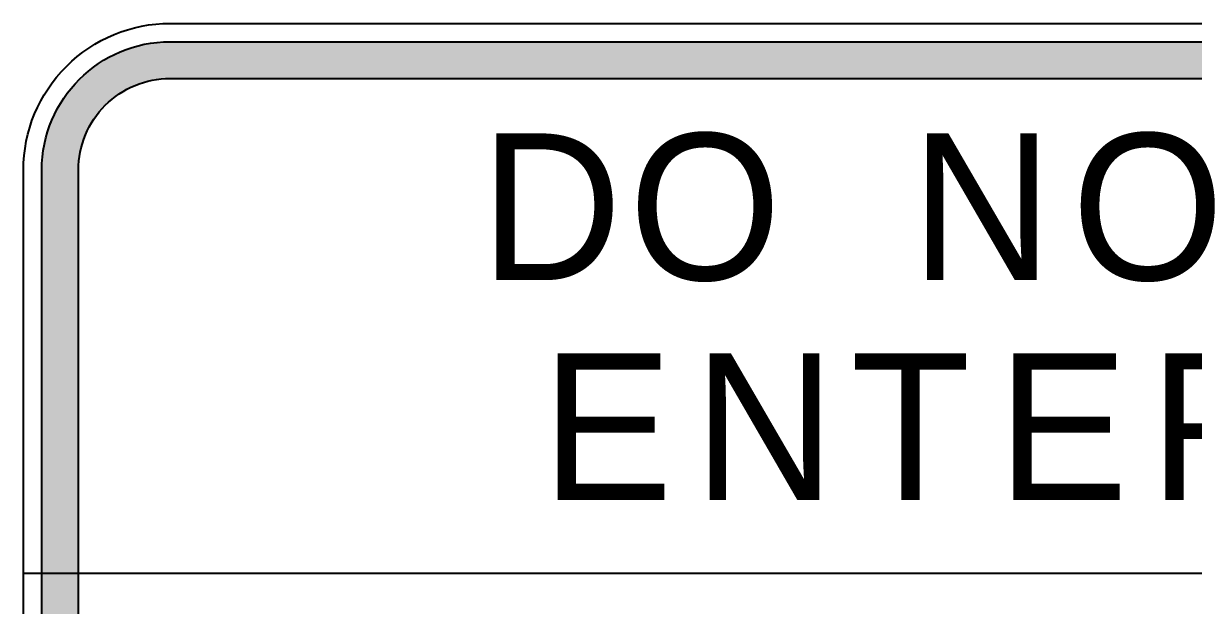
# Model space of a CAD drawing. Extents: x 107 to 267, y 160 to 266.
# Drawn here: x 107.2 to 213.5, y 213.1 to 266.1 of the extents above; entities that cross this region are included whole.
import ezdxf

# ---------------------------------------------------------------- set-up
doc = ezdxf.new("R2010")
doc.units = 0
doc.header["$MEASUREMENT"] = 0
doc.linetypes.add('CENTERX2', pattern=[101.60000000000001, 63.5, -12.7, 12.7, -12.7])
doc.layers.add('L35', color=3, linetype='CONTINUOUS')
doc.layers.add('T25', color=1, linetype='CONTINUOUS')
doc.styles.add('ESERIES', font='Eseries.shx')

msp = doc.modelspace()

# ---------------------------------------------------------------- hatches: boundary and pattern name
at = {"layer": 'T25', "linetype": 'CENTERX2'}
h = msp.add_hatch(color=256, dxfattribs=at)
edge = h.paths.add_edge_path()
edge.add_arc((120.5641787294992, 252.7483223721766), 11.666633, 90, 180, ccw=False)
edge.add_line((120.5641787294992, 264.4149553721766), (253.8975787294993, 264.4149553721766))
edge.add_arc((253.8975787294993, 252.7483223721766), 11.66663299999999, 0, 90, ccw=False)
edge.add_line((265.5642117294993, 252.7483223721766), (265.5642117294993, 179.4149223721765))
edge.add_arc((253.8975787294993, 179.4149223721765), 11.66663299999999, -90, 0, ccw=False)
edge.add_line((253.8975787294993, 167.7482893721765), (120.5641787294992, 167.7482893721766))
edge.add_arc((120.5641787294993, 179.4149223721766), 11.66663300000002, 180, 269.9999999999999, ccw=False)
edge.add_line((108.8975457294993, 179.4149223721766), (108.8975457294992, 252.7483223721766))
edge = h.paths.add_edge_path(flags=16)
edge.add_arc((120.5641787294992, 252.7483223721766), 8.333300000000008, 89.99999999999977, 180, ccw=False)
edge.add_line((120.5641787294992, 261.0816223721766), (253.8975787294993, 261.0816223721766))
edge.add_arc((253.8975787294993, 252.7483223721766), 8.333300000000008, 0, 90, ccw=False)
edge.add_line((262.2308787294993, 252.7483223721766), (262.2308787294993, 179.4149223721765))
edge.add_arc((253.8975787294993, 179.4149223721766), 8.333300000000008, 270, 359.9999999999996, ccw=False)
edge.add_line((253.8975787294993, 171.0816223721766), (120.5641787294992, 171.0816223721766))
edge.add_arc((120.5641787294993, 179.4149223721766), 8.333300000000008, 180, 269.9999999999999, ccw=False)
edge.add_line((112.2308787294993, 179.4149223721766), (112.2308787294992, 252.7483223721766))

# ---------------------------------------------------------------- linework, layer by layer
at = {"layer": 'L35'}
msp.add_line((267.2308787294993, 216.0782890388433), (107.2308787294992, 216.0782890388433), dxfattribs=at)
for points in [[(107.2308787294992, 252.7483223721766, -0.414213562373095), (120.5641787294992, 266.0816223721766), (253.8975787294993, 266.0816223721766, -0.414213562373095), (267.2308787294993, 252.7483223721766), (267.2308787294993, 179.4149223721765, -0.414213562373095), (253.8975787294993, 166.0816223721765), (120.5641787294992, 166.0816223721766, -0.414213562373095), (107.2308787294993, 179.4149223721766)], [(108.8975457294992, 252.7483223721766, -0.4142135623730945), (120.5641787294992, 264.4149553721766), (253.8975787294993, 264.4149553721766, -0.4142135623730941), (265.5642117294993, 252.7483223721766), (265.5642117294993, 179.4149223721765, -0.4142135623730941), (253.8975787294993, 167.7482893721765), (120.5641787294992, 167.7482893721766, -0.4142135623730946), (108.8975457294993, 179.4149223721766)], [(112.2308787294992, 252.7483223721766, -0.4142135623730963), (120.5641787294992, 261.0816223721766), (253.8975787294993, 261.0816223721766, -0.4142135623730963), (262.2308787294993, 252.7483223721766), (262.2308787294993, 179.4149223721765, -0.4142135623730944), (253.8975787294993, 171.0816223721766), (120.5641787294993, 171.0816223721766, -0.4142135623730942), (112.2308787294993, 179.4149223721766)]]:
    msp.add_lwpolyline(points, format="xyb", close=True, dxfattribs=at)

# ---------------------------------------------------------------- texts
at = {"layer": 'L35', "style": 'ESERIES'}
for s, p in [('O', (162.2142120628325, 242.7482890388433)), ('O', (202.4267120628325, 242.7482890388433)), ('D', (148.7350453961659, 242.7482890388433)), ('N', (187.8537953961659, 242.7482890388433)), ('E', (154.3079620628326, 222.7482890388433)), ('N', (168.1037953961659, 222.7482890388433)), ('T', (182.3642120628326, 222.7482890388433)), ('E', (195.6912953961659, 222.7482890388433)), ('R', (209.4871287294992, 222.7482890388433))]:
    msp.add_text(s, height=13.33333333333333, dxfattribs=at).set_placement(p)

doc.saveas('drawing.dxf')
